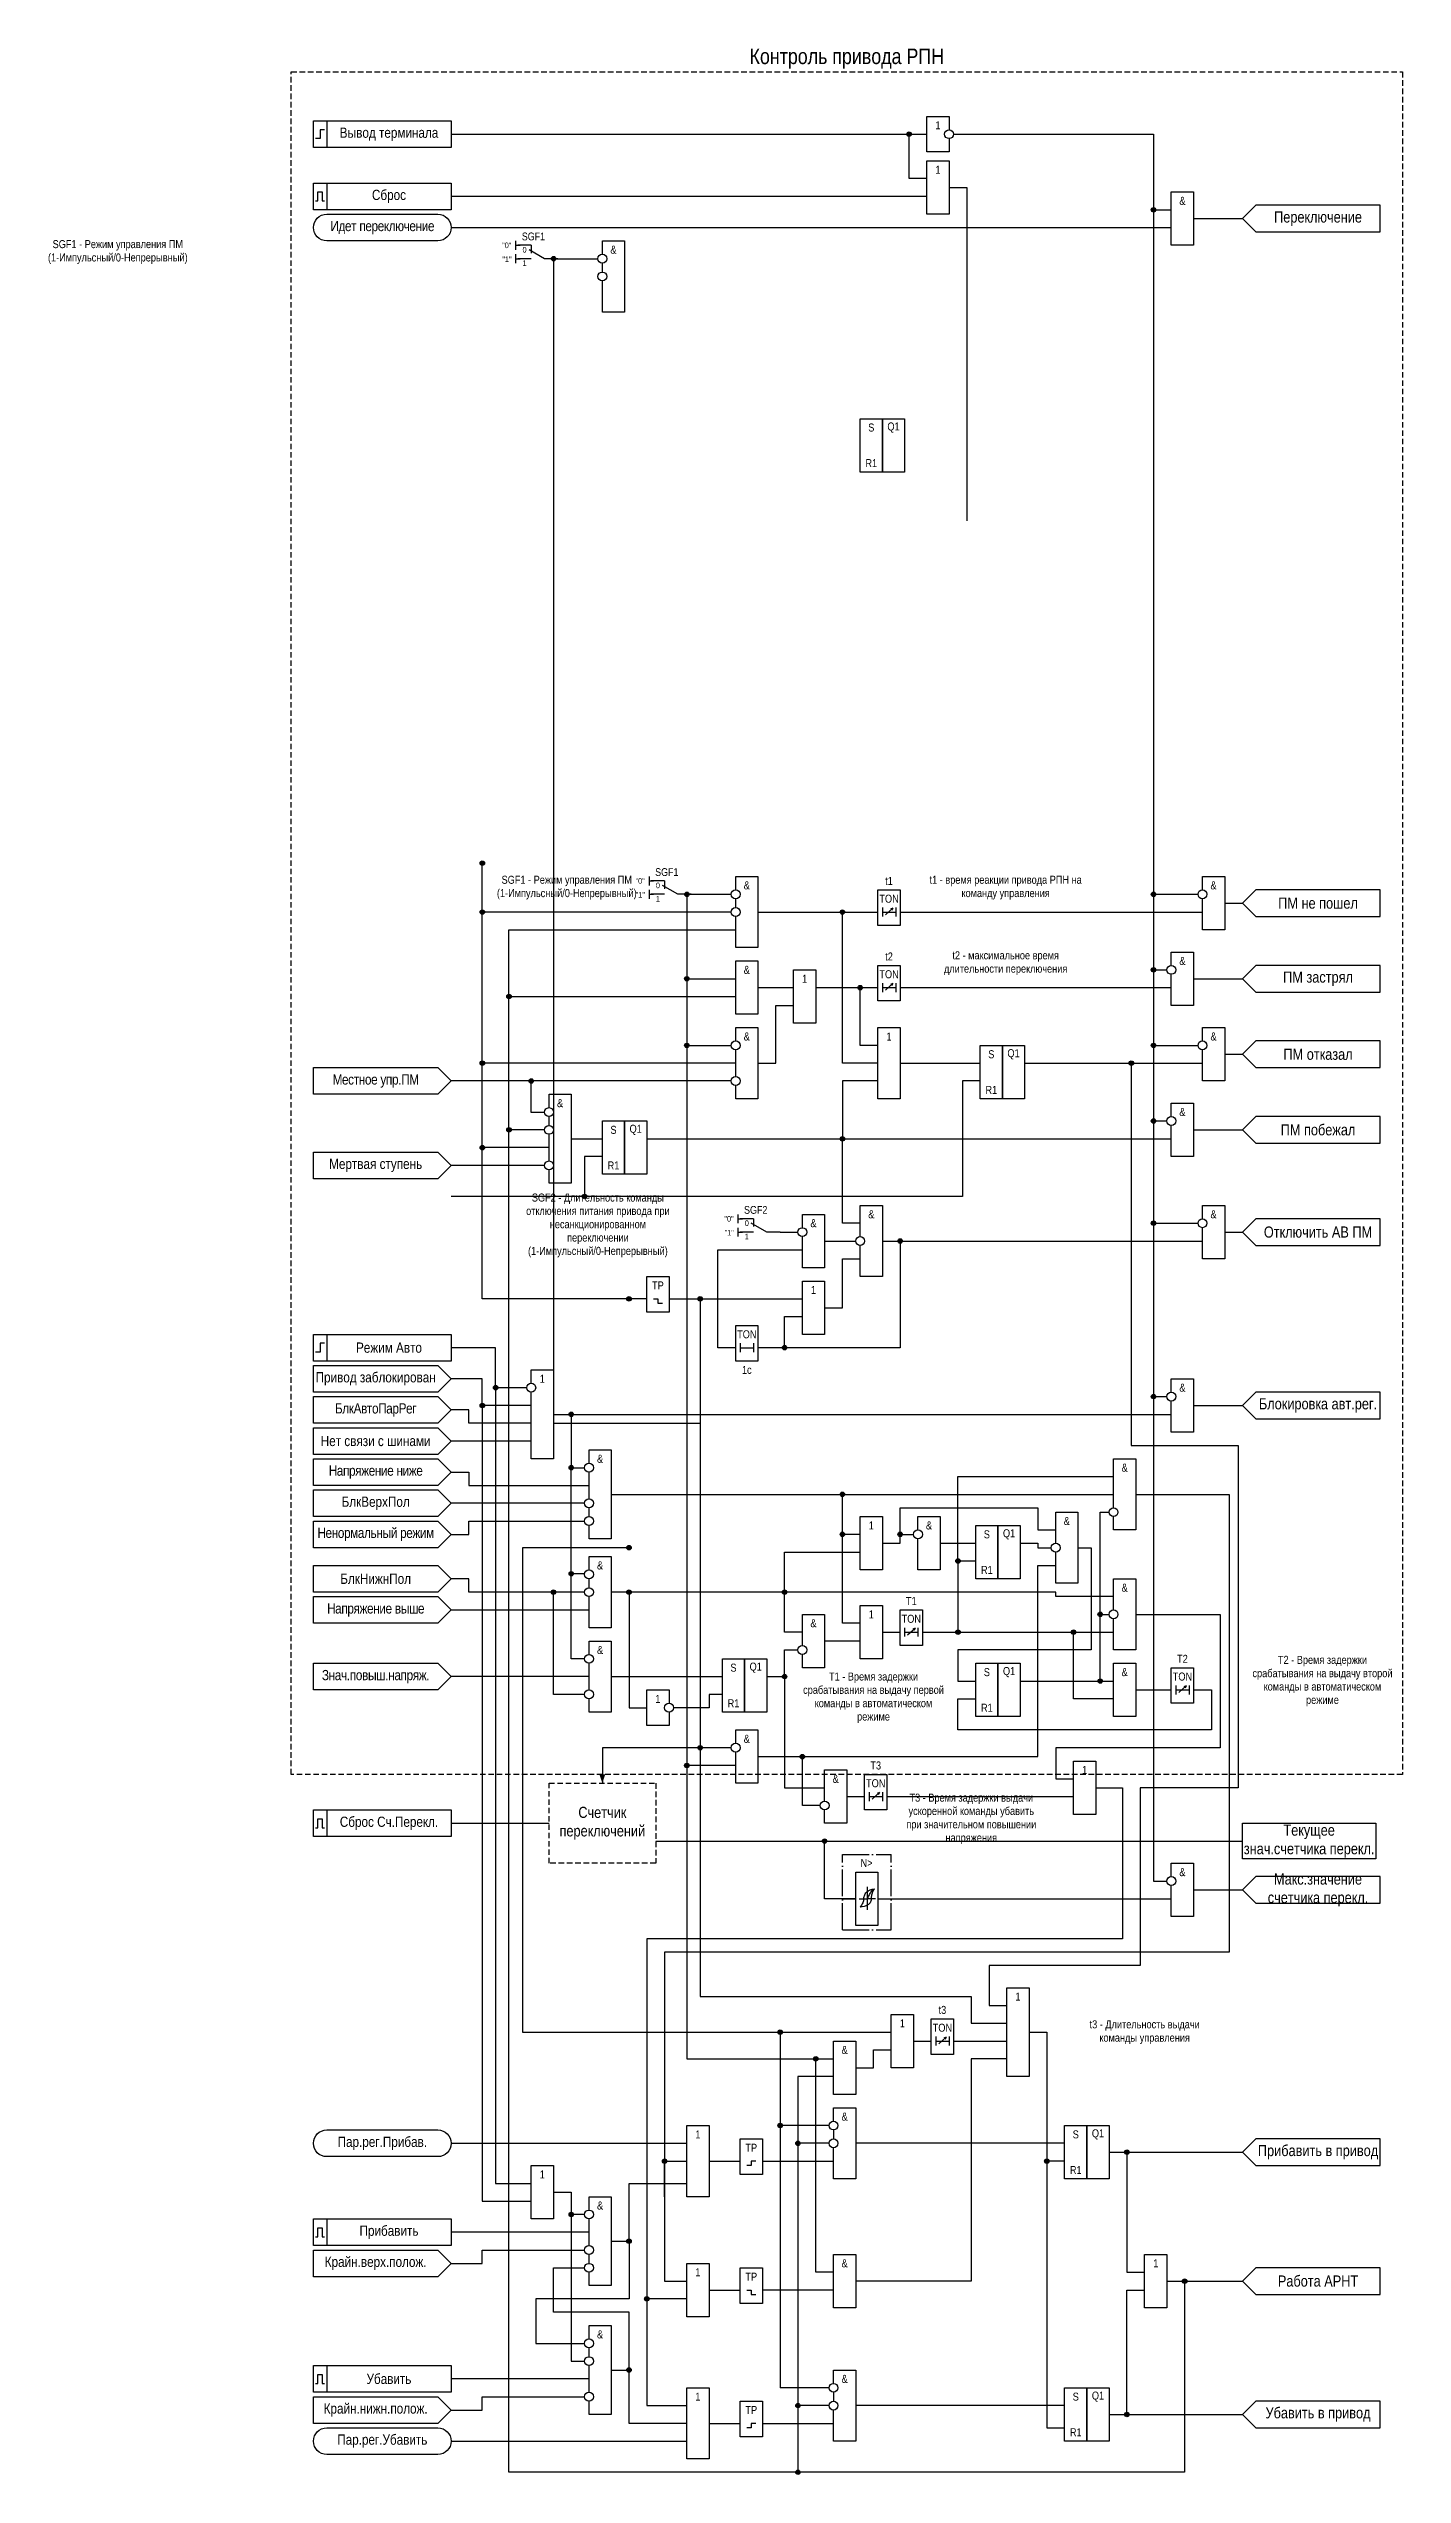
# Model space of a CAD drawing. Header units: millimetres. Extents: x -294 to 1760, y -2326 to 922.
# Drawn here: x -55 to 250, y -1794 to -1248 of the extents above; entities that cross this region are included whole.
import ezdxf
from ezdxf.enums import TextEntityAlignment as Align

# ---------------------------------------------------------------- set-up
doc = ezdxf.new("R2010")
doc.units = ezdxf.units.MM
doc.linetypes.add('ACAD_ISO04W100', pattern=[30, 24, -3, 0, -3])
doc.linetypes.add('штриховая2', pattern=[0.375, 0.25, -0.125])
doc.layers.add('TEXT', color=7, linetype='Continuous', lineweight=25, true_color=0xffffff)
doc.layers.add('Основная', color=7, linetype='Continuous')
doc.styles.add('1.8_Gost_RD', font='ARIALN.TTF', dxfattribs={"height": 1.8})
doc.styles.add('2.5_Gost_RD', font='ARIALN.TTF', dxfattribs={"height": 2.5})
doc.styles.add('3.5_Gost_RD', font='ARIALN.TTF', dxfattribs={"height": 3.5})
doc.styles.add('Вывод', font='ARIALN.TTF', dxfattribs={"height": 2.5})
doc.styles.add('Компонент', font='ARIALN.TTF', dxfattribs={"height": 3.5})

# ---------------------------------------------------------------- blocks, each defined once
blk = doc.blocks.new('Точка')
at = {"ltscale": 100}
h = blk.add_hatch(color=256, dxfattribs=at)
h.dxf.hatch_style = 1
edge = h.paths.add_edge_path()
edge.add_arc((0, 0), 0.5, 0, 360)
blk.add_circle((0, 0), 0.5, dxfattribs=at)
blk = doc.blocks.new('*U958')
at = {"layer": 'Основная', "color": 0}
blk.add_line((0, 0), (7, 4), dxfattribs=at)
at = {"layer": 'Основная', "ltscale": 0.35}
blk.add_line((6, 6), (6, 2.5), dxfattribs=at)
blk = doc.blocks.new('*U985')
at = {"layer": 'Основная', "color": 0}
for p, q in [((-3, 6), (-9, 6)), ((-3, 0), (-9, 0)), ((9, 0), (3, 0))]:
    blk.add_line(p, q, dxfattribs=at)
at = {"layer": 'Основная', "ltscale": 0.25, "xscale": -1}
blk.add_blockref('*U958', (3, 0), dxfattribs=at)
at = {"layer": 'Основная'}
for tag, height, style, p in [('ОУ', 3.5, 'Компонент', (-2, 10)), ('В1', 2.5, 'Вывод', (-14, 6)), ('В2', 2.5, 'Вывод', (-6, 4)), ('В3', 2.5, 'Вывод', (-6, -2))]:
    blk.add_attdef(tag, text='', height=height, dxfattribs=dict(at, style=style)).set_placement(p, align=Align.MIDDLE_CENTER)
blk = doc.blocks.new('*U1019')
at = {"ltscale": 0.25}
blk.add_line((0, 0), (3, 0), dxfattribs=at)
blk.add_lwpolyline([(2, 0, 1.3, 0, 0), (4, 0, 0, 0, 0)], format="xyseb", dxfattribs=at)
blk = doc.blocks.new('*U892')
at = {"layer": 'Основная', "linetype": 'ACAD_ISO04W100', "ltscale": 0.25}
for p, q in [((0, 0), (11, 0)), ((0, -17), (0, 0)), ((11, -17), (11, 0)), ((0, -17), (11, -17))]:
    blk.add_line(p, q, dxfattribs=at)
at = {"layer": 'Основная', "style": 'Компонент'}
blk.add_attdef('ОУ', text='', height=3.5, dxfattribs=at).set_placement((11, 0), align=Align.MIDDLE_CENTER)

msp = doc.modelspace()

# ---------------------------------------------------------------- linework, layer by layer
at = {"ltscale": 100}
for p, q in [((194, -1284), (198, -1284)), ((203, -1286), (214, -1286)), ((50.5, -1291), (50.5, -1293)), ((50.5, -1292), (51.5, -1292)), ((50.5, -1294), (50.5, -1296)), ((50.5, -1295), (51.5, -1295)), ((80.5, -1434), (80.5, -1436)), ((80.5, -1435), (81.5, -1435)), ((80.5, -1437), (80.5, -1439)), ((80.5, -1438), (81.5, -1438)), ((194, -1438), (204, -1438)), ((210, -1440), (214, -1440)), ((89, -1457), (100, -1457)), ((194, -1455), (197, -1455)), ((203, -1457), (214, -1457)), ((49, -1461), (100, -1461)), ((105, -1459), (113, -1459)), ((118, -1459), (132, -1459)), ((89, -1472), (99, -1472)), ((194, -1472), (204, -1472)), ((210, -1474), (214, -1474)), ((194, -1489), (197, -1489)), ((203, -1491), (214, -1491)), ((100.5, -1510), (100.5, -1512)), ((100.5, -1511), (101.5, -1511)), ((100.5, -1513), (100.5, -1515)), ((100.5, -1514), (101.5, -1514)), ((194, -1512), (204, -1512)), ((210, -1514), (214, -1514)), ((82.5, -1530), (83.5, -1530)), ((85, -1529), (115, -1529)), ((194, -1551), (197, -1551)), ((203, -1553), (214, -1553)), ((133, -1604), (137, -1604)), ((190, -1617), (198, -1617)), ((125, -1641), (129, -1641)), ((127, -1670), (127, -1658)), ((127, -1658), (132, -1658)), ((132, -1658), (132, -1664)), ((124, -1664), (127, -1664)), ((132, -1664), (132, -1670)), ((132, -1670), (127, -1670)), ((140, -1696), (144, -1696)), ((84, -1731), (84, -1723)), ((84, -1723), (89, -1723)), ((103.5, -1724), (102.5, -1724)), ((33, -1749), (5, -1749)), ((103.5, -1753), (104.5, -1753)), ((103.5, -1783), (102.5, -1783))]:
    msp.add_line(p, q, dxfattribs=at)
at = {"color": 7, "ltscale": 100}
for p, q in [((133.67, -1442.59), (135.34, -1441.1)), ((135.34, -1441.1), (134.82, -1441.32)), ((135.34, -1441.1), (135.08, -1441.57)), ((133.67, -1459.59), (135.34, -1458.1)), ((135.34, -1458.1), (134.82, -1458.32)), ((135.34, -1458.1), (135.08, -1458.57)), ((138.67, -1604.59), (140.34, -1603.1)), ((140.34, -1603.1), (139.82, -1603.32)), ((140.34, -1603.1), (140.08, -1603.57)), ((199.67, -1617.59), (201.34, -1616.1)), ((201.34, -1616.1), (200.82, -1616.32)), ((201.34, -1616.1), (201.08, -1616.57)), ((130.67, -1641.59), (132.34, -1640.1)), ((132.34, -1640.1), (131.82, -1640.32)), ((132.34, -1640.1), (132.08, -1640.57)), ((127.79, -1664), (129.6, -1664)), ((131.42, -1664), (129.6, -1664)), ((145.67, -1696.59), (147.34, -1695.1)), ((147.34, -1695.1), (146.82, -1695.32)), ((147.34, -1695.1), (147.08, -1695.57))]:
    msp.add_line(p, q, dxfattribs=at)
msp.add_line((129.6, -1661.28), (129.6, -1666.48))
at = {"linetype": 'штриховая2', "ltscale": 5}
for points in [[(0, -1253), (250, -1253), (250, -1636), (0, -1636)], [(82, -1656), (58, -1656), (58, -1638), (82, -1638)]]:
    msp.add_lwpolyline(points, close=True, dxfattribs=at)
at = {"ltscale": 100}
for points in [[(5, -1264), (8, -1264), (8, -1270), (5, -1270)], [(5, -1264), (36, -1264), (36, -1270), (5, -1270)], [(5, -1278), (8, -1278), (8, -1284), (5, -1284)], [(5, -1278), (36, -1278), (36, -1284), (5, -1284)], [(245, -1289), (245, -1283), (217, -1283), (214, -1286), (217, -1289)], [(128, -1331), (133, -1331), (133, -1343), (128, -1343)], [(133, -1331), (138, -1331), (138, -1343), (133, -1343)], [(132, -1437), (137, -1437), (137, -1445), (132, -1445)], [(245, -1443), (245, -1437), (217, -1437), (214, -1440), (217, -1443)], [(132, -1454), (137, -1454), (137, -1462), (132, -1462)], [(245, -1460), (245, -1454), (217, -1454), (214, -1457), (217, -1460)], [(155, -1472), (160, -1472), (160, -1484), (155, -1484)], [(160, -1472), (165, -1472), (165, -1484), (160, -1484)], [(245, -1477), (245, -1471), (217, -1471), (214, -1474), (217, -1477)], [(70, -1489), (75, -1489), (75, -1501), (70, -1501)], [(75, -1489), (80, -1489), (80, -1501), (75, -1501)], [(245, -1494), (245, -1488), (217, -1488), (214, -1491), (217, -1494)], [(245, -1517), (245, -1511), (217, -1511), (214, -1514), (217, -1517)], [(80, -1524), (85, -1524), (85, -1532), (80, -1532)], [(5, -1537), (8, -1537), (8, -1543), (5, -1543)], [(5, -1537), (36, -1537), (36, -1543), (5, -1543)], [(100, -1535), (105, -1535), (105, -1543), (100, -1543)], [(245, -1556), (245, -1550), (217, -1550), (214, -1553), (217, -1556)], [(154, -1580), (159, -1580), (159, -1592), (154, -1592)], [(159, -1580), (164, -1580), (164, -1592), (159, -1592)], [(137, -1599), (142, -1599), (142, -1607), (137, -1607)], [(97, -1610), (102, -1610), (102, -1622), (97, -1622)], [(102, -1610), (107, -1610), (107, -1622), (102, -1622)], [(154, -1611), (159, -1611), (159, -1623), (154, -1623)], [(159, -1611), (164, -1611), (164, -1623), (159, -1623)], [(198, -1612), (203, -1612), (203, -1620), (198, -1620)], [(129, -1636), (134, -1636), (134, -1644), (129, -1644)], [(5, -1644), (8, -1644), (8, -1650), (5, -1650)], [(5, -1644), (36, -1644), (36, -1650), (5, -1650)], [(214, -1647), (244, -1647), (244, -1655), (214, -1655)], [(245, -1665), (245, -1659), (217, -1659), (214, -1662), (217, -1665)], [(144, -1691), (149, -1691), (149, -1699), (144, -1699)], [(101, -1718), (106, -1718), (106, -1726), (101, -1726)], [(174, -1715), (179, -1715), (179, -1727), (174, -1727)], [(179, -1715), (184, -1715), (184, -1727), (179, -1727)], [(245, -1724), (245, -1718), (217, -1718), (214, -1721), (217, -1724)], [(5, -1736), (8, -1736), (8, -1742), (5, -1742)], [(5, -1736), (36, -1736), (36, -1742), (5, -1742)], [(101, -1747), (106, -1747), (106, -1755), (101, -1755)], [(245, -1753), (245, -1747), (217, -1747), (214, -1750), (217, -1753)], [(5, -1769), (36, -1769), (36, -1775), (5, -1775)], [(5, -1769), (8, -1769), (8, -1775), (5, -1775)], [(101, -1777), (106, -1777), (106, -1785), (101, -1785)], [(174, -1774), (179, -1774), (179, -1786), (174, -1786)], [(179, -1774), (184, -1774), (184, -1786), (179, -1786)], [(245, -1783), (245, -1777), (217, -1777), (214, -1780), (217, -1783)]]:
    msp.add_lwpolyline(points, close=True, dxfattribs=at)
at = {"lineweight": 30, "ltscale": 100}
for points in [[(7.5, -1266), (6.5, -1266), (6.5, -1268), (5.5, -1268)], [(5.5, -1282), (6, -1282), (6, -1280), (7, -1280), (7, -1282), (7.5, -1282)], [(7.5, -1539), (6.5, -1539), (6.5, -1541), (5.5, -1541)], [(5.5, -1648), (6, -1648), (6, -1646), (7, -1646), (7, -1648), (7.5, -1648)], [(5.5, -1740), (6, -1740), (6, -1738), (7, -1738), (7, -1740), (7.5, -1740)], [(5.5, -1773), (6, -1773), (6, -1771), (7, -1771), (7, -1773), (7.5, -1773)]]:
    msp.add_lwpolyline(points, dxfattribs=at)
at = {"ltscale": 100}
for points in [[(143, -1269), (143, -1263), (148, -1263), (148, -1266)], [(36, -1267), (143, -1267)], [(143, -1277), (139, -1277), (139, -1267)], [(148, -1268), (148, -1271), (143, -1271), (143, -1269)], [(149, -1267), (194, -1267), (194, -1660), (197, -1660)], [(143, -1279), (143, -1273), (148, -1273), (148, -1285), (143, -1285), (143, -1279)], [(143, -1281), (36, -1281)], [(148, -1279), (152, -1279), (152, -1354)], [(198, -1286), (198, -1280), (203, -1280), (203, -1292), (198, -1292), (198, -1286)], [(36, -1288), (198, -1288)], [(70, -1294), (70, -1291), (75, -1291), (75, -1307), (70, -1307), (70, -1300)], [(59, -1295), (69, -1295)], [(59, -1295), (59, -1557), (92, -1557)], [(70, -1297), (70, -1296)], [(70, -1298), (70, -1297)], [(99, -1442), (43, -1442), (43, -1431)], [(100, -1437), (100, -1434), (105, -1434), (105, -1450), (100, -1450), (100, -1443)], [(205, -1437), (205, -1434), (210, -1434), (210, -1446), (205, -1446), (205, -1440)], [(89, -1438), (99, -1438)], [(89, -1438), (89, -1700), (122, -1700)], [(100, -1440), (100, -1439)], [(100, -1441), (100, -1440)], [(205, -1440), (205, -1439)], [(100, -1476), (43, -1476), (43, -1442)], [(105, -1442), (132, -1442)], [(132, -1476), (124, -1476), (124, -1442)], [(133, -1441), (133, -1443)], [(133, -1442), (136, -1442)], [(136, -1441), (136, -1443)], [(137, -1442), (205, -1442)], [(198, -1454), (198, -1451), (203, -1451), (203, -1463), (198, -1463), (198, -1457)], [(100, -1459), (100, -1453), (105, -1453), (105, -1465), (100, -1465), (100, -1459)], [(113, -1461), (113, -1455), (118, -1455), (118, -1467), (113, -1467), (113, -1461)], [(198, -1457), (198, -1456)], [(132, -1472), (128, -1472), (128, -1459)], [(133, -1458), (133, -1460)], [(133, -1459), (136, -1459)], [(136, -1458), (136, -1460)], [(137, -1459), (198, -1459)], [(100, -1471), (100, -1468), (105, -1468), (105, -1484), (100, -1484), (100, -1481)], [(105, -1476), (109, -1476), (109, -1463), (113, -1463)], [(132, -1474), (132, -1468), (137, -1468), (137, -1484), (132, -1484), (132, -1474)], [(205, -1471), (205, -1468), (210, -1468), (210, -1480), (205, -1480), (205, -1474)], [(100, -1474), (100, -1473)], [(205, -1474), (205, -1473)], [(5, -1477), (33, -1477), (36, -1480), (33, -1483), (5, -1483), (5, -1477)], [(58, -1495), (43, -1495), (43, -1476)], [(100, -1479), (100, -1474)], [(137, -1476), (155, -1476)], [(189, -1476), (189, -1562), (213, -1562), (213, -1639), (191, -1639), (191, -1679), (157, -1679), (157, -1688), (161, -1688)], [(165, -1476), (205, -1476)], [(99, -1480), (36, -1480)], [(57, -1487.06), (54, -1487.06), (54, -1480)], [(58, -1486), (58, -1483), (63, -1483), (63, -1503), (58, -1503), (58, -1500)], [(155, -1480), (151, -1480), (151, -1506), (66, -1506)], [(132, -1480), (124, -1480), (124, -1493)], [(58, -1489), (58, -1488)], [(58, -1490), (58, -1489)], [(198, -1488), (198, -1485), (203, -1485), (203, -1497), (198, -1497), (198, -1491)], [(80, -1529), (43, -1529), (43, -1495)], [(57, -1491), (49, -1491)], [(58, -1498), (58, -1492)], [(63, -1493), (70, -1493)], [(80, -1493), (198, -1493)], [(128, -1512), (124, -1512), (124, -1493)], [(198, -1491), (198, -1490)], [(5, -1496), (33, -1496), (36, -1499), (33, -1502), (5, -1502), (5, -1496)], [(70, -1497), (66, -1497), (66, -1506), (36, -1506)], [(57, -1499), (36, -1499)], [(115, -1513), (115, -1510), (120, -1510), (120, -1522), (115, -1522), (115, -1516)], [(128, -1514), (128, -1508), (133, -1508), (133, -1524), (128, -1524), (128, -1517)], [(205, -1511), (205, -1508), (210, -1508), (210, -1520), (205, -1520), (205, -1514)], [(110, -1514), (114, -1514)], [(133, -1516), (137, -1516), (137, -1540), (111, -1540), (111, -1533), (115, -1533)], [(115, -1516), (115, -1515)], [(120, -1516), (127, -1516)], [(128, -1515), (128, -1514)], [(137, -1516), (205, -1516)], [(205, -1514), (205, -1513)], [(100, -1540), (96, -1540), (96, -1518), (115, -1518)], [(120, -1531), (124, -1531), (124, -1520), (128, -1520)], [(115, -1531), (115, -1525), (120, -1525), (120, -1537), (115, -1537), (115, -1531)], [(81.5, -1529), (82.5, -1529)], [(82.5, -1529), (82.5, -1530)], [(92, -1529), (92, -1686), (153, -1686), (153, -1692), (161, -1692)], [(101, -1539), (101, -1541)], [(104, -1539), (104, -1541)], [(5, -1544), (33, -1544), (36, -1547), (33, -1550), (5, -1550), (5, -1544)], [(53, -1549), (46, -1549), (46, -1540), (36, -1540)], [(101, -1540), (104, -1540)], [(111, -1540), (105, -1540)], [(54, -1553), (43, -1553), (43, -1547), (36, -1547)], [(46, -1549), (46, -1728), (54, -1728)], [(54, -1548), (54, -1545), (59, -1545), (59, -1565), (54, -1565), (54, -1551)], [(54, -1551), (54, -1550)], [(198, -1550), (198, -1547), (203, -1547), (203, -1559), (198, -1559), (198, -1553)], [(5, -1551), (33, -1551), (36, -1554), (33, -1557), (5, -1557), (5, -1551)], [(54, -1557), (40, -1557), (40, -1554), (36, -1554)], [(43, -1553), (43, -1732), (54, -1732)], [(59, -1555), (198, -1555)], [(63, -1555), (63, -1567), (66, -1567)], [(198, -1553), (198, -1552)], [(5, -1558), (33, -1558), (36, -1561), (33, -1564), (5, -1564), (5, -1558)], [(5, -1565), (33, -1565), (36, -1568), (33, -1571), (5, -1571), (5, -1565)], [(54, -1561), (36, -1561)], [(67, -1566), (67, -1563), (72, -1563), (72, -1583), (67, -1583), (67, -1580)], [(185, -1571), (185, -1565), (190, -1565), (190, -1581), (185, -1581), (185, -1578)], [(36, -1568), (40, -1568), (40, -1571), (67, -1571)], [(66.01, -1590.86), (63, -1590.86), (63, -1567)], [(67, -1569), (67, -1568)], [(67, -1574), (67, -1569)], [(150, -1588), (150, -1569), (185, -1569)], [(185, -1576), (185, -1571)], [(5, -1572), (33, -1572), (36, -1575), (33, -1578), (5, -1578), (5, -1572)], [(66, -1575), (36, -1575)], [(67, -1578), (67, -1576)], [(72, -1573), (185, -1573)], [(128, -1602), (124, -1602), (124, -1573)], [(137, -1582), (137, -1576), (168, -1576), (168, -1581), (172, -1581)], [(164, -1615), (182, -1615), (182, -1577), (184, -1577)], [(172, -1584), (172, -1577), (177, -1577), (177, -1593), (172, -1593), (172, -1586)], [(5, -1579), (33, -1579), (36, -1582), (33, -1585), (5, -1585), (5, -1579)], [(36, -1582), (40, -1582), (40, -1579), (66, -1579)], [(128, -1582), (124, -1582)], [(128, -1584), (128, -1578), (133, -1578), (133, -1590), (128, -1590), (128, -1584)], [(133, -1584), (137, -1584), (137, -1582), (140, -1582)], [(141, -1581), (141, -1578), (146, -1578), (146, -1590), (141, -1590), (141, -1584)], [(76, -1585), (52, -1585), (52, -1694), (135, -1694)], [(67, -1590), (67, -1587), (72, -1587), (72, -1603), (67, -1603), (67, -1596)], [(111, -1595), (111, -1586), (128, -1586)], [(141, -1584), (141, -1583)], [(146, -1584), (154, -1584)], [(177, -1585), (180, -1585), (180, -1608), (150, -1608), (150, -1615), (154, -1615)], [(154, -1588), (150, -1588), (150, -1604)], [(164, -1584), (168, -1584), (168, -1585), (171, -1585)], [(5, -1589), (33, -1589), (36, -1592), (33, -1595), (5, -1595), (5, -1589)], [(66, -1595), (40, -1595), (40, -1592), (36, -1592)], [(66, -1610), (63, -1610), (63, -1590.86)], [(67, -1593), (67, -1592)], [(67, -1594), (67, -1593)], [(105, -1632), (168, -1632), (168, -1589), (172, -1589)], [(185, -1599), (185, -1592), (190, -1592), (190, -1608), (185, -1608), (185, -1601)], [(5, -1596), (33, -1596), (36, -1599), (33, -1602), (5, -1602), (5, -1596)], [(36, -1599), (67, -1599)], [(66, -1618), (59, -1618), (59, -1595)], [(185, -1596), (172, -1596), (172, -1595), (72, -1595)], [(76, -1595), (76, -1621), (80, -1621)], [(115, -1604), (111, -1604), (111, -1595)], [(128, -1604), (128, -1598), (133, -1598), (133, -1610), (128, -1610), (128, -1604)], [(115, -1606), (115, -1600), (120, -1600), (120, -1612), (115, -1612), (115, -1609)], [(138, -1603), (138, -1605)], [(138, -1604), (141, -1604)], [(141, -1603), (141, -1605)], [(142, -1604), (185, -1604)], [(190, -1600), (209, -1600), (209, -1630), (172, -1630), (172, -1637), (176, -1637)], [(185, -1619), (176, -1619), (176, -1604)], [(182, -1600), (184, -1600)], [(67, -1609), (67, -1606), (72, -1606), (72, -1622), (67, -1622), (67, -1619)], [(107, -1614), (111, -1614), (111, -1608), (114, -1608)], [(115, -1607), (115, -1606)], [(128, -1606), (120, -1606)], [(5, -1611), (33, -1611), (36, -1614), (33, -1617), (5, -1617), (5, -1611)], [(67, -1614), (36, -1614)], [(67, -1612), (67, -1611)], [(67, -1617), (67, -1612)], [(72, -1614), (97, -1614)], [(111, -1614), (111, -1639), (120, -1639)], [(182, -1615), (185, -1615)], [(185, -1617), (185, -1611), (190, -1611), (190, -1623), (185, -1623), (185, -1617)], [(80, -1621), (80, -1617), (85, -1617), (85, -1620)], [(97, -1618), (94, -1618), (94, -1621), (86, -1621)], [(203, -1617), (207, -1617), (207, -1626), (150, -1626), (150, -1619), (154, -1619)], [(199, -1616), (199, -1618)], [(199, -1617), (202, -1617)], [(202, -1616), (202, -1618)], [(85, -1622), (85, -1625), (80, -1625), (80, -1621)], [(100, -1629), (100, -1626), (105, -1626), (105, -1638), (100, -1638), (100, -1632)], [(92, -1630), (70, -1630), (70, -1638)], [(99, -1630), (92, -1630)], [(100, -1632), (100, -1631)], [(100, -1634), (89, -1634)], [(119, -1643), (115, -1643), (115, -1632)], [(120, -1642), (120, -1635), (125, -1635), (125, -1647), (120, -1647), (120, -1644)], [(176, -1639), (176, -1633), (181, -1633), (181, -1645), (176, -1645), (176, -1639)], [(130, -1640), (130, -1642)], [(130, -1641), (133, -1641)], [(133, -1640), (133, -1642)], [(134, -1641), (176, -1641)], [(36, -1647), (58, -1647)], [(82, -1651), (214, -1651)], [(127, -1664), (120, -1664), (120, -1651)], [(198, -1659), (198, -1656), (203, -1656), (203, -1668), (198, -1668), (198, -1661)], [(132, -1664), (198, -1664)], [(203, -1662), (214, -1662)], [(161, -1690), (161, -1684), (166, -1684), (166, -1704), (161, -1704), (161, -1690)], [(135, -1696), (135, -1690), (140, -1690), (140, -1702), (135, -1702), (135, -1696)], [(110, -1694), (110, -1774)], [(122, -1702), (122, -1696), (127, -1696), (127, -1708), (122, -1708), (122, -1702)], [(145, -1695), (145, -1697)], [(145, -1696), (148, -1696)], [(148, -1695), (148, -1697)], [(149, -1696), (161, -1696)], [(166, -1694), (170, -1694), (170, -1783), (174, -1783)], [(122, -1748), (118, -1748), (118, -1700)], [(127, -1702), (131, -1702), (131, -1698), (135, -1698)], [(161, -1700), (153, -1700), (153, -1750), (127, -1750)], [(122, -1704), (114, -1704), (114, -1793)], [(122, -1714), (122, -1711), (127, -1711), (127, -1727), (122, -1727), (122, -1720)], [(36, -1719), (89, -1719)], [(89, -1719), (89, -1715), (94, -1715), (94, -1731), (89, -1731), (89, -1719)], [(121, -1715), (110, -1715)], [(121, -1719), (114, -1719)], [(122, -1716), (122, -1718)], [(174, -1719), (127, -1719)], [(54, -1730), (54, -1724), (59, -1724), (59, -1736), (54, -1736), (54, -1730)], [(94, -1723), (101, -1723)], [(103.5, -1723), (103.5, -1724)], [(103.5, -1723), (103.5, -1724)], [(104.5, -1723), (103.5, -1723)], [(106, -1723), (122, -1723)], [(174, -1723), (170, -1723)], [(184, -1721), (214, -1721)], [(188, -1721), (188, -1748), (192, -1748)], [(59, -1730), (63, -1730), (63, -1768), (66, -1768)], [(76, -1741), (76, -1728), (89, -1728)], [(66, -1735), (63, -1735)], [(67, -1734), (67, -1731), (72, -1731), (72, -1751), (67, -1751), (67, -1748)], [(67, -1739), (36, -1739)], [(72, -1741), (76, -1741), (76, -1754), (55, -1754), (55, -1764), (66, -1764)], [(67, -1737), (67, -1736)], [(67, -1742), (67, -1737)], [(5, -1743), (33, -1743), (36, -1746), (33, -1749), (5, -1749), (5, -1743)], [(36, -1746), (43, -1746), (43, -1743), (66, -1743)], [(67, -1746), (67, -1744)], [(89, -1752), (89, -1746), (94, -1746), (94, -1758), (89, -1758), (89, -1752)], [(122, -1750), (122, -1744), (127, -1744), (127, -1756), (122, -1756), (122, -1750)], [(192, -1750), (192, -1744), (197, -1744), (197, -1756), (192, -1756), (192, -1750)], [(72, -1770), (76, -1770), (76, -1757), (59, -1757), (59, -1747), (66, -1747)], [(122, -1748), (118, -1748)], [(197, -1750), (214, -1750)], [(89, -1754), (80, -1754)], [(94, -1752), (101, -1752)], [(102.5, -1752), (103.5, -1752)], [(103.5, -1752), (103.5, -1753)], [(122, -1752), (106, -1752)], [(188, -1780), (188, -1752), (192, -1752)], [(67, -1763), (67, -1760), (72, -1760), (72, -1780), (67, -1780), (67, -1777)], [(67, -1767), (67, -1765)], [(67, -1772), (36, -1772)], [(67, -1775), (67, -1769)], [(89, -1782), (76, -1782), (76, -1770)], [(122, -1773), (122, -1770), (127, -1770), (127, -1786), (122, -1786), (122, -1779)], [(5, -1776), (33, -1776), (36, -1779), (33, -1782), (5, -1782), (5, -1776)], [(36, -1779), (43, -1779), (43, -1776), (66, -1776)], [(89, -1778), (89, -1774), (94, -1774), (94, -1790), (89, -1790), (89, -1778)], [(121, -1774), (110, -1774)], [(121, -1778), (114, -1778)], [(122, -1775), (122, -1777)], [(174, -1778), (127, -1778)], [(94, -1782), (101, -1782)], [(103.5, -1782), (103.5, -1783)], [(103.5, -1782), (103.5, -1783)], [(104.5, -1782), (103.5, -1782)], [(106, -1782), (122, -1782)], [(184, -1780), (214, -1780)], [(36, -1786), (89, -1786)]]:
    msp.add_lwpolyline(points, dxfattribs=at)
for points in [[(8, -1291, -1), (8, -1285), (33, -1285, -1), (33, -1291)], [(8, -1722, -1), (8, -1716), (33, -1716, -1), (33, -1722)], [(8, -1789, -1), (8, -1783), (33, -1783, -1), (33, -1789)]]:
    msp.add_lwpolyline(points, format="xyb", close=True, dxfattribs=at)
at = {"color": 3, "ltscale": 100}
msp.add_lwpolyline([(201, -1750), (201, -1793), (49, -1793), (49, -1446), (100, -1446)], dxfattribs=at)
at = {"color": 0, "ltscale": 100}
for points in [[(190, -1573), (211, -1573), (211, -1676), (84, -1676), (84, -1750), (89, -1750)], [(181, -1639), (187, -1639), (187, -1673), (80, -1673), (80, -1778), (89, -1778)]]:
    msp.add_lwpolyline(points, dxfattribs=at)
at = {"ltscale": 100}
for centre in [(148, -1267), (70, -1295), (70, -1299), (100, -1438), (205, -1438), (100, -1442), (198, -1455), (100, -1472), (205, -1472), (100, -1480), (58, -1487), (198, -1489), (58, -1491), (58, -1499), (205, -1512), (115, -1514), (128, -1516), (54, -1549), (198, -1551), (67, -1567), (67, -1575), (185, -1577), (67, -1579), (141, -1582), (172, -1585), (67, -1591), (67, -1595), (185, -1600), (67, -1610), (115, -1608), (67, -1618), (85, -1621), (100, -1630), (120, -1643), (198, -1660), (122, -1715), (122, -1719), (67, -1735), (67, -1743), (67, -1747), (67, -1764), (67, -1768), (122, -1774), (67, -1776), (122, -1778)]:
    msp.add_circle(centre, 1, dxfattribs=at)
for points in [[(128.8, -1664.08), (128.6, -1664.87), (128, -1665.88)], [(130.48, -1664.08), (130.25, -1664.87), (129.76, -1665.33), (128, -1665.88)], [(128.8, -1664.08), (128.95, -1663.29), (129.44, -1662.46), (131.2, -1661.74)], [(129.6, -1664), (130, -1663.28), (130.47, -1662.4), (131.2, -1661.74)], [(130.48, -1664.08), (130.6, -1663.29), (130.81, -1662.46), (131.2, -1661.74)]]:
    msp.add_spline(points, degree=3)

# ---------------------------------------------------------------- block references
for p in [(139, -1267), (194, -1284), (59.03, -1295), (43, -1431), (89.03, -1438), (194, -1438), (43, -1442), (124, -1442), (89, -1457), (194, -1455), (49, -1461), (128, -1459), (89, -1472), (194, -1472), (43, -1476), (189, -1476), (54, -1480), (194, -1489), (43, -1495), (49, -1491), (124, -1493), (66, -1506), (194, -1512), (137, -1516), (76, -1529), (92, -1529), (111, -1540), (46, -1549), (43, -1553), (63, -1555), (194, -1551), (63, -1567), (124, -1573), (124, -1582), (137, -1582), (76, -1585), (150, -1588), (63, -1590.86), (59, -1595), (76, -1595), (111, -1595), (150, -1604), (176, -1604), (182, -1600), (111, -1614), (182, -1615), (92, -1630), (115, -1632), (89, -1634), (120, -1651), (110, -1694), (118, -1700), (110, -1715), (114, -1719), (84, -1723), (170, -1723), (188, -1721), (63, -1735), (76, -1741), (201, -1750), (80, -1754), (76, -1770), (114, -1778), (188, -1780), (114, -1793)]:
    msp.add_blockref('Точка', p, dxfattribs=at)
at = {"ltscale": 0.35, "rotation": 270}
msp.add_blockref('*U1019', (70, -1634), dxfattribs=at)
at = {"layer": 'Основная', "ltscale": 0.25, "xscale": 0.5, "yscale": 0.5, "zscale": 0.5}
for p, values in [((55.5, -1295), {'ОУ': 'SGF1', 'В1': '"0"', 'В2': '0', 'В3': '1'}), ((85.5, -1438), {'ОУ': 'SGF1', 'В1': '"0"', 'В2': '0', 'В3': '1'}), ((105.5, -1514), {'ОУ': 'SGF2', 'В1': '"0"', 'В2': '0', 'В3': '1'})]:
    msp.add_blockref('*U985', p, dxfattribs=at).add_auto_attribs(values)
at = {"layer": 'Основная', "ltscale": 0.25}
msp.add_blockref('*U892', (124, -1654), dxfattribs=at)

# ---------------------------------------------------------------- texts
at = {"color": 0, "ltscale": 100, "char_height": 2.3, "width": 28, "attachment_point": 5, "style": '2.5_Gost_RD'}
for s, insert in [('{\\C256;Вывод терминала}', (22, -1267)), ('{\\C256;Прибавить}', (22, -1739)), ('{\\C256;Убавить}', (22, -1772))]:
    msp.add_mtext(s, dxfattribs=dict(at, insert=insert))
at = {"ltscale": 100, "attachment_point": 5, "style": '2.5_Gost_RD'}
for s, insert, char_height, width in [('1', (145.5, -1265), 1.8, 5), ('1', (145.5, -1275), 1.8, 5), ('&', (200.5, -1282), 1.8, 5), ('Переключение', (231, -1286), 2.5, 28), ('&', (72.5, -1293), 1.8, 5), ('S', (130.5, -1333), 1.8, 5), ('Q1', (135.5, -1333), 1.8, 5), ('R1', (130.5, -1341), 1.8, 5), ('&', (102.5, -1436), 1.8, 5), ('t1', (134.5, -1435), 1.8, 5), ('&', (207.5, -1436), 1.8, 5), ('TON', (134.5, -1439), 1.8, 5), ('ПМ не пошел', (231, -1440), 2.5, 28), ('t2', (134.5, -1452), 1.8, 5), ('&', (102.5, -1455), 1.8, 5), ('1', (115.5, -1457), 1.8, 5), ('TON', (134.5, -1456), 1.8, 5), ('&', (200.5, -1453), 1.8, 5), ('ПМ застрял', (231, -1457), 2.5, 28), ('&', (102.5, -1470), 1.8, 5), ('1', (134.5, -1470), 1.8, 5), ('S', (157.5, -1474), 1.8, 5), ('Q1', (162.5, -1474), 1.8, 5), ('&', (207.5, -1470), 1.8, 5), ('ПМ отказал', (231, -1474), 2.5, 28), ('&', (60.5, -1485), 1.8, 5), ('R1', (157.5, -1482), 1.8, 5), ('Q1', (77.5, -1491), 1.8, 5), ('&', (200.5, -1487), 1.8, 5), ('ПМ побежал', (231, -1491), 2.5, 28), ('S', (72.5, -1491), 1.8, 5), ('R1', (72.5, -1499), 1.8, 5), ('&', (117.5, -1512), 1.8, 5), ('&', (130.5, -1510), 1.8, 5), ('&', (207.5, -1510), 1.8, 5), ('Отключить АВ ПМ', (231, -1514), 2.5, 28), ('TP', (82.5, -1526), 1.8, 5), ('1', (117.5, -1527), 1.8, 5), ('TON', (102.5, -1537), 1.8, 5), ('1с', (102.5, -1545), 1.8, 5), ('1', (56.5, -1547), 1.8, 5), ('&', (200.5, -1549), 1.8, 5), ('Блокировка авт.рег.', (231, -1553), 2.5, 28), ('&', (69.5, -1565), 1.8, 5), ('&', (187.5, -1567), 1.8, 5), ('1', (130.5, -1580), 1.8, 5), ('&', (143.5, -1580), 1.8, 5), ('S', (156.5, -1582), 1.8, 5), ('Q1', (161.5, -1582), 1.8, 5), ('&', (174.5, -1579), 1.8, 5), ('&', (69.5, -1589), 1.8, 5), ('R1', (156.5, -1590), 1.8, 5), ('&', (187.5, -1594), 1.8, 5), ('1', (130.5, -1600), 1.8, 5), ('T1', (139.5, -1597), 1.8, 5), ('&', (117.5, -1602), 1.8, 5), ('TON', (139.5, -1601), 1.8, 5), ('&', (69.5, -1608), 1.8, 5), ('T2', (200.5, -1610), 1.8, 5), ('S', (99.5, -1612), 1.8, 5), ('Q1', (104.5, -1612), 1.8, 5), ('S', (156.5, -1613), 1.8, 5), ('Q1', (161.5, -1613), 1.8, 5), ('&', (187.5, -1613), 1.8, 5), ('TON', (200.5, -1614), 1.8, 5), ('1', (82.5, -1619), 1.8, 5), ('R1', (99.5, -1620), 1.8, 5), ('R1', (156.5, -1621), 1.8, 5), ('&', (102.5, -1628), 1.8, 5), ('&', (122.5, -1637), 1.8, 5), ('TON', (131.5, -1638), 1.8, 5), ('T3', (131.5, -1634), 1.8, 5), ('1', (178.5, -1635), 1.8, 5), ('Текущее знач.счетчика перекл.', (229, -1651), 2.5, 30), ('&', (200.5, -1658), 1.8, 5), ('Макс.значение счетчика перекл.', (231, -1662), 2.5, 28), ('1', (163.5, -1686), 1.8, 5), ('1', (137.5, -1692), 1.8, 5), ('t3', (146.5, -1689), 1.8, 5), ('&', (124.5, -1698), 1.8, 5), ('TON', (146.5, -1693), 1.8, 5), ('&', (124.5, -1713), 1.8, 5), ('1', (91.5, -1717), 1.8, 5), ('TP', (103.5, -1720), 1.8, 5), ('S', (176.5, -1717), 1.8, 5), ('Q1', (181.5, -1717), 1.8, 5), ('R1', (176.5, -1725), 1.8, 5), ('Прибавить в привод', (231, -1721), 2.5, 28), ('1', (56.5, -1726), 1.8, 5), ('&', (69.5, -1733), 1.8, 5), ('&', (124.5, -1746), 1.8, 5), ('1', (194.5, -1746), 1.8, 5), ('1', (91.5, -1748), 1.8, 5), ('TP', (103.5, -1749), 1.8, 5), ('Работа АРНТ', (231, -1750), 2.5, 28), ('&', (69.5, -1762), 1.8, 5), ('&', (124.5, -1772), 1.8, 5), ('1', (91.5, -1776), 1.8, 5), ('TP', (103.5, -1779), 1.8, 5), ('S', (176.5, -1776), 1.8, 5), ('Q1', (181.5, -1776), 1.8, 5), ('Убавить в привод', (231, -1780), 2.5, 28), ('R1', (176.5, -1784), 1.8, 5)]:
    msp.add_mtext(s, dxfattribs=dict(at, insert=insert, char_height=char_height, width=width))
at = {"color": 2, "ltscale": 100, "char_height": 2.3, "width": 28, "attachment_point": 5, "style": '2.5_Gost_RD'}
for s, insert in [('{\\C256;Сброс}', (22, -1281)), ('{\\C256;Сброс Сч.Перекл.}', (22, -1647))]:
    msp.add_mtext(s, dxfattribs=dict(at, insert=insert))
at = {"ltscale": 100, "char_height": 1.25, "attachment_point": 1, "style": '3.5_Gost_RD'}
for insert in [(47.5, -1294.5), (77.5, -1437.5), (97.5, -1513.5)]:
    msp.add_mtext_dynamic_manual_height_columns('"1"', width=2, gutter_width=17.5, heights=[0], dxfattribs=dict(at, insert=insert))
at = {"color": 7, "ltscale": 100, "insert": (127, -1655), "char_height": 1.8, "attachment_point": 1, "style": '1.8_Gost_RD'}
msp.add_mtext_dynamic_manual_height_columns('\\pi1.0688;N>', width=11, gutter_width=17.5, heights=[0], dxfattribs=at)
at = {"layer": 'TEXT', "color": 0, "ltscale": 100, "attachment_point": 5, "style": '2.5_Gost_RD'}
for s, insert, char_height, width in [('{\\C30;Контроль привода РПН}', (125, -1250), 3.5, 250), ('{\\C3;SGF1 - Режим управления ПМ (1-Импульсный/0-Непрерывный)}', (-39, -1293.5), 1.8, 34), ('{\\C3;SGF1 - Режим управления ПМ (1-Импульсный/0-Непрерывный)}', (62, -1436.5), 1.8, 34), ('{\\C3;t1 - время реакции привода РПН на команду управления}', (160.73, -1436.5), 1.8, 35.4573), ('{\\C3;t2 - максимальное время длительности переключения}', (160.73, -1453.5), 1.8, 35.4573), ('{\\C3;SGF2 - Длительность команды отключения питания привода при несанкционированном переключении (1-Импульсный/0-Непрерывный)}', (69, -1512.5), 1.8, 34), ('{\\C256;Режим Авто}', (22, -1540), 2.3, 28), ('{\\C3;T2 - Время задержки срабатывания на выдачу второй команды в автоматическом режиме}', (232, -1615), 1.8, 31.7286), ('{\\C3;T1 - Время задержки срабатывания на выдачу первой команды в автоматическом режиме}', (131, -1618.75), 1.8, 31.7286), ('{\\C3;T3 - Время задержки выдачи ускоренной команды убавить при значительном повышении напряжения}', (153, -1646), 1.8, 31.7286), ('{\\C30;Счетчик переключений}', (70, -1647), 2.5, 24), ('{\\C256;t3\\C3; - Длительность выдачи команды управления}', (192, -1694), 1.8, 31.7286)]:
    msp.add_mtext(s, dxfattribs=dict(at, insert=insert, char_height=char_height, width=width))
at = {"layer": 'TEXT', "ltscale": 100, "char_height": 2.3, "attachment_point": 5, "style": '2.5_Gost_RD'}
for s, insert, width in [('\\A1;{\\T0.95;Идет переключение}', (20.5, -1288), 31), ('{\\T0.95;Местное упр.ПМ}', (19, -1480), 28), ('Мертвая ступень', (19, -1499), 28), ('Привод заблокирован', (19, -1547), 28), ('{\\T0.95;БлкАвтоПарРег}', (19, -1554), 28), ('Нет связи с шинами', (19, -1561), 28), ('{\\T0.95;Напряжение ниже}', (19, -1568), 28), ('БлкВерхПол', (19, -1575), 28), ('{\\T0.95;Ненормальный режим}', (19, -1582), 28), ('БлкНижнПол', (19, -1592), 28), ('{\\T0.95;Напряжение выше}', (19, -1599), 28), ('{\\T0.95;Знач.повыш.напряж.}', (19, -1614), 28), ('Пар.рег.Прибав.', (20.5, -1719), 31), ('Крайн.верх.полож.', (19, -1746), 28), ('Крайн.нижн.полож.', (19, -1779), 28), ('Пар.рег.Убавить', (20.5, -1786), 31)]:
    msp.add_mtext(s, dxfattribs=dict(at, insert=insert, width=width))

doc.saveas('drawing.dxf')
